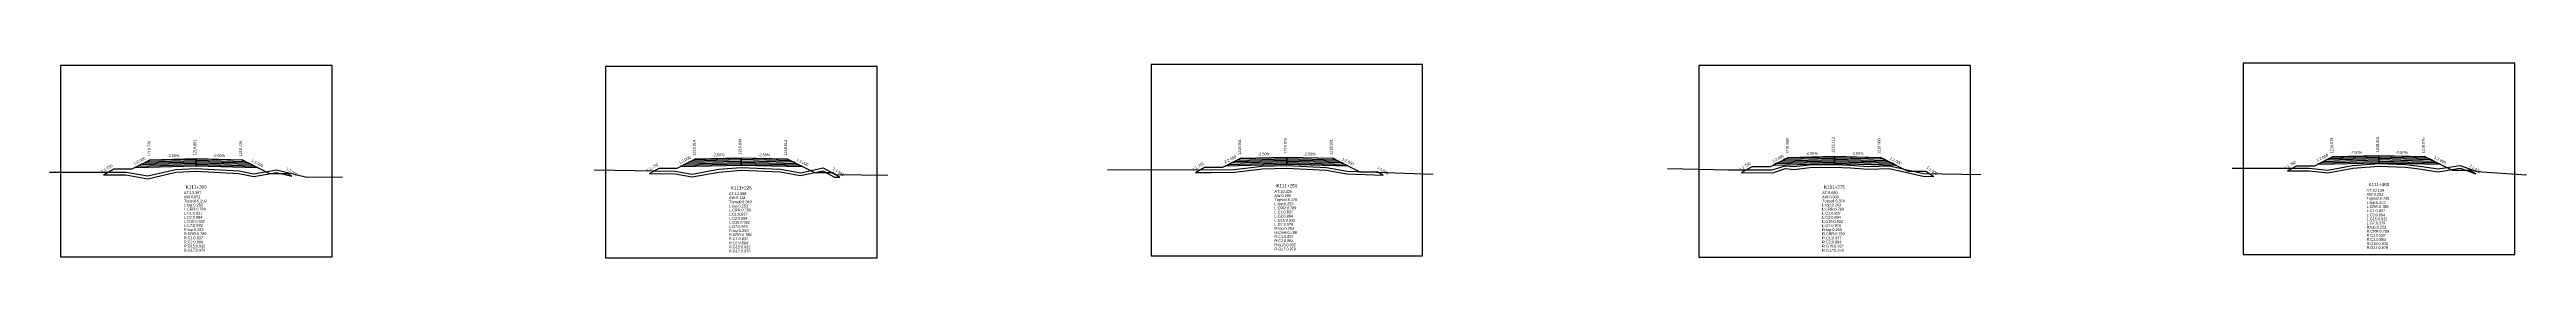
# Model space of a CAD drawing. Extents: x -7 to 78429, y 1189 to 1262.
# Drawn here: x 60613 to 60883.9, y 1208 to 1229.3 of the extents above; entities that cross this region are included whole.
import ezdxf
from ezdxf.enums import TextEntityAlignment as Align

# ---------------------------------------------------------------- set-up
doc = ezdxf.new("R2010")
doc.units = 0

msp = doc.modelspace()

# ---------------------------------------------------------------- linework, layer by layer
at = {"layer": 'A4_BORDER', "color": 7}
for points in [[(60614.213, 1208.064), (60643.913, 1208.064), (60643.913, 1229.064), (60614.213, 1229.064), (60614.213, 1208.064)], [(60673.816, 1207.959), (60703.516, 1207.959), (60703.516, 1228.959), (60673.816, 1228.959), (60673.816, 1207.959)], [(60733.463, 1208.192), (60763.163, 1208.192), (60763.163, 1229.192), (60733.463, 1229.192), (60733.463, 1208.192)], [(60793.353, 1208.055), (60823.053, 1208.055), (60823.053, 1229.055), (60793.353, 1229.055), (60793.353, 1208.055)], [(60852.877, 1208.332), (60882.577, 1208.332), (60882.577, 1229.332), (60852.877, 1229.332), (60852.877, 1208.332)]]:
    msp.add_lwpolyline(points, dxfattribs=at)
at = {"layer": 'CLEAR_GROUND', "color": 8}
for points in [[(60618.925, 1217.076), (60621.373, 1217.079), (60623.777, 1216.643), (60626.823, 1217.362), (60629.071, 1217.481), (60633.705, 1217.217), (60635.365, 1216.875), (60637.834, 1217.329), (60639.531, 1216.914)], [(60678.625, 1217.219), (60681.419, 1217.172), (60683.299, 1216.855), (60686.201, 1217.384), (60688.66, 1217.58), (60692.931, 1217.396), (60695.13, 1216.993), (60697.574, 1217.518), (60698.838, 1216.816), (60699.424, 1216.809)], [(60738.325, 1217.337), (60740.053, 1217.334), (60742.579, 1217.354), (60745.642, 1217.72), (60748.302, 1217.809), (60752.631, 1217.588), (60754.887, 1217.179), (60758.852, 1217.042)], [(60798.025, 1217.315), (60801.438, 1217.31), (60802.832, 1217.773), (60803.736, 1217.675), (60805.492, 1217.871), (60808.182, 1217.9), (60809.939, 1217.849), (60811.87, 1217.68), (60814.171, 1217.764), (60817.902, 1216.925), (60819.077, 1216.905)], [(60857.725, 1217.503), (60860.096, 1217.505), (60862.153, 1217.284), (60864.865, 1217.794), (60867.752, 1218.009), (60870.615, 1217.904), (60871.871, 1217.775), (60874.214, 1217.419), (60876.599, 1217.795), (60878.319, 1217.182)]]:
    msp.add_lwpolyline(points, dxfattribs=at)
at = {"layer": 'DESIGN_ROAD_TRIMMED', "color": 1}
for points in [[(60618.925, 1217.076), (60620.063, 1217.726), (60622.063, 1217.726), (60624.063, 1218.726), (60624.063, 1218.726), (60623.958, 1218.673), (60623.958, 1218.673), (60623.642, 1218.515), (60623.642, 1218.515), (60623.326, 1218.358), (60623.326, 1218.358), (60623.01, 1218.2), (60623.01, 1218.2), (60622.694, 1218.042), (60622.694, 1218.042), (60622.379, 1217.884), (60629.063, 1218.051), (60629.063, 1218.201), (60629.063, 1218.201), (60629.063, 1218.351), (60629.063, 1218.351), (60629.063, 1218.501), (60629.063, 1218.501), (60629.063, 1218.651), (60629.063, 1218.651), (60629.063, 1218.801), (60629.063, 1218.801), (60629.063, 1218.851), (60629.063, 1218.851), (60629.063, 1218.851), (60629.063, 1218.851), (60629.063, 1218.851), (60629.063, 1218.801), (60629.063, 1218.801), (60629.063, 1218.651), (60629.063, 1218.651), (60629.063, 1218.501), (60629.063, 1218.501), (60629.063, 1218.351), (60629.063, 1218.351), (60629.063, 1218.201), (60629.063, 1218.201), (60629.063, 1218.051), (60635.747, 1217.884), (60635.431, 1218.042), (60635.431, 1218.042), (60635.115, 1218.2), (60635.115, 1218.2), (60634.8, 1218.358), (60634.8, 1218.358), (60634.484, 1218.515), (60634.484, 1218.515), (60634.168, 1218.673), (60634.168, 1218.673), (60634.063, 1218.726), (60634.063, 1218.726), (60637.063, 1217.226), (60639.063, 1217.226), (60639.531, 1216.914)], [(60678.625, 1217.219), (60679.666, 1217.814), (60681.666, 1217.814), (60683.666, 1218.814), (60683.666, 1218.814), (60683.561, 1218.761), (60683.561, 1218.761), (60683.245, 1218.603), (60683.245, 1218.603), (60682.929, 1218.446), (60682.929, 1218.446), (60682.613, 1218.288), (60682.613, 1218.288), (60682.297, 1218.13), (60682.297, 1218.13), (60681.982, 1217.972), (60688.666, 1218.139), (60688.666, 1218.289), (60688.666, 1218.289), (60688.666, 1218.439), (60688.666, 1218.439), (60688.666, 1218.589), (60688.666, 1218.589), (60688.666, 1218.739), (60688.666, 1218.739), (60688.666, 1218.889), (60688.666, 1218.889), (60688.666, 1218.939), (60688.666, 1218.939), (60688.666, 1218.939), (60688.666, 1218.939), (60688.666, 1218.939), (60688.666, 1218.889), (60688.666, 1218.889), (60688.666, 1218.739), (60688.666, 1218.739), (60688.666, 1218.589), (60688.666, 1218.589), (60688.666, 1218.439), (60688.666, 1218.439), (60688.666, 1218.289), (60688.666, 1218.289), (60688.666, 1218.139), (60695.35, 1217.972), (60695.034, 1218.13), (60695.034, 1218.13), (60694.718, 1218.288), (60694.718, 1218.288), (60694.403, 1218.446), (60694.403, 1218.446), (60694.087, 1218.603), (60694.087, 1218.603), (60693.771, 1218.761), (60693.771, 1218.761), (60693.666, 1218.814), (60693.666, 1218.814), (60696.666, 1217.314), (60698.666, 1217.314), (60699.424, 1216.809)], [(60738.325, 1217.337), (60739.313, 1217.901), (60741.313, 1217.901), (60743.313, 1218.901), (60743.313, 1218.901), (60743.207, 1218.848), (60743.207, 1218.848), (60742.892, 1218.69), (60742.892, 1218.69), (60742.576, 1218.533), (60742.576, 1218.533), (60742.26, 1218.375), (60742.26, 1218.375), (60741.944, 1218.217), (60741.944, 1218.217), (60741.628, 1218.059), (60748.313, 1218.226), (60748.313, 1218.376), (60748.313, 1218.376), (60748.313, 1218.526), (60748.313, 1218.526), (60748.313, 1218.676), (60748.313, 1218.676), (60748.313, 1218.826), (60748.313, 1218.826), (60748.313, 1218.976), (60748.313, 1218.976), (60748.313, 1219.026), (60748.313, 1219.026), (60748.313, 1219.026), (60748.313, 1219.026), (60748.313, 1219.026), (60748.313, 1218.976), (60748.313, 1218.976), (60748.313, 1218.826), (60748.313, 1218.826), (60748.313, 1218.676), (60748.313, 1218.676), (60748.313, 1218.526), (60748.313, 1218.526), (60748.313, 1218.376), (60748.313, 1218.376), (60748.313, 1218.226), (60754.997, 1218.059), (60754.681, 1218.217), (60754.681, 1218.217), (60754.365, 1218.375), (60754.365, 1218.375), (60754.05, 1218.533), (60754.05, 1218.533), (60753.734, 1218.69), (60753.734, 1218.69), (60753.418, 1218.848), (60753.418, 1218.848), (60753.313, 1218.901), (60753.313, 1218.901), (60756.313, 1217.401), (60758.313, 1217.401), (60758.852, 1217.042)], [(60798.025, 1217.315), (60799.203, 1217.988), (60801.203, 1217.988), (60803.203, 1218.988), (60803.203, 1218.988), (60803.098, 1218.935), (60803.098, 1218.935), (60802.782, 1218.777), (60802.782, 1218.777), (60802.466, 1218.62), (60802.466, 1218.62), (60802.15, 1218.462), (60802.15, 1218.462), (60801.834, 1218.304), (60801.834, 1218.304), (60801.519, 1218.146), (60808.203, 1218.313), (60808.203, 1218.463), (60808.203, 1218.463), (60808.203, 1218.613), (60808.203, 1218.613), (60808.203, 1218.763), (60808.203, 1218.763), (60808.203, 1218.913), (60808.203, 1218.913), (60808.203, 1219.063), (60808.203, 1219.063), (60808.203, 1219.113), (60808.203, 1219.113), (60808.203, 1219.113), (60808.203, 1219.113), (60808.203, 1219.113), (60808.203, 1219.063), (60808.203, 1219.063), (60808.203, 1218.913), (60808.203, 1218.913), (60808.203, 1218.763), (60808.203, 1218.763), (60808.203, 1218.613), (60808.203, 1218.613), (60808.203, 1218.463), (60808.203, 1218.463), (60808.203, 1218.313), (60814.887, 1218.146), (60814.571, 1218.304), (60814.571, 1218.304), (60814.256, 1218.462), (60814.256, 1218.462), (60813.94, 1218.62), (60813.94, 1218.62), (60813.624, 1218.777), (60813.624, 1218.777), (60813.308, 1218.935), (60813.308, 1218.935), (60813.203, 1218.988), (60813.203, 1218.988), (60816.203, 1217.488), (60818.203, 1217.488), (60819.077, 1216.905)], [(60857.725, 1217.503), (60858.727, 1218.076), (60860.727, 1218.076), (60862.727, 1219.076), (60862.727, 1219.076), (60862.622, 1219.023), (60862.622, 1219.023), (60862.306, 1218.865), (60862.306, 1218.865), (60861.99, 1218.708), (60861.99, 1218.708), (60861.675, 1218.55), (60861.675, 1218.55), (60861.359, 1218.392), (60861.359, 1218.392), (60861.043, 1218.234), (60867.727, 1218.401), (60867.727, 1218.551), (60867.727, 1218.551), (60867.727, 1218.701), (60867.727, 1218.701), (60867.727, 1218.851), (60867.727, 1218.851), (60867.727, 1219.001), (60867.727, 1219.001), (60867.727, 1219.151), (60867.727, 1219.151), (60867.727, 1219.201), (60867.727, 1219.201), (60867.727, 1219.201), (60867.727, 1219.201), (60867.727, 1219.201), (60867.727, 1219.151), (60867.727, 1219.151), (60867.727, 1219.001), (60867.727, 1219.001), (60867.727, 1218.851), (60867.727, 1218.851), (60867.727, 1218.701), (60867.727, 1218.701), (60867.727, 1218.551), (60867.727, 1218.551), (60867.727, 1218.401), (60874.412, 1218.234), (60874.096, 1218.392), (60874.096, 1218.392), (60873.78, 1218.55), (60873.78, 1218.55), (60873.464, 1218.708), (60873.464, 1218.708), (60873.148, 1218.865), (60873.148, 1218.865), (60872.833, 1219.023), (60872.833, 1219.023), (60872.727, 1219.076), (60872.727, 1219.076), (60875.727, 1217.576), (60877.727, 1217.576), (60878.319, 1217.182)]]:
    msp.add_lwpolyline(points, dxfattribs=at)
at = {"layer": 'FINISHED_ROAD', "color": 2}
for points in [[(60620.063, 1217.726), (60622.063, 1217.726), (60624.063, 1218.726), (60624.063, 1218.726), (60629.063, 1218.851), (60634.063, 1218.726), (60634.063, 1218.726), (60637.063, 1217.226), (60639.063, 1217.226)], [(60679.666, 1217.814), (60681.666, 1217.814), (60683.666, 1218.814), (60683.666, 1218.814), (60688.666, 1218.939), (60693.666, 1218.814), (60693.666, 1218.814), (60696.666, 1217.314), (60698.666, 1217.314)], [(60739.313, 1217.901), (60741.313, 1217.901), (60743.313, 1218.901), (60743.313, 1218.901), (60748.313, 1219.026), (60753.313, 1218.901), (60753.313, 1218.901), (60756.313, 1217.401), (60758.313, 1217.401)], [(60799.203, 1217.988), (60801.203, 1217.988), (60803.203, 1218.988), (60803.203, 1218.988), (60808.203, 1219.113), (60813.203, 1218.988), (60813.203, 1218.988), (60816.203, 1217.488), (60818.203, 1217.488)], [(60858.727, 1218.076), (60860.727, 1218.076), (60862.727, 1219.076), (60862.727, 1219.076), (60867.727, 1219.201), (60872.727, 1219.076), (60872.727, 1219.076), (60875.727, 1217.576), (60877.727, 1217.576)]]:
    msp.add_lwpolyline(points, dxfattribs=at)
at = {"layer": 'LAYER_0', "color": 4}
for points in [[(60624.063, 1218.726), (60623.958, 1218.673), (60629.063, 1218.801), (60629.063, 1218.851)], [(60683.666, 1218.814), (60683.561, 1218.761), (60688.666, 1218.889), (60688.666, 1218.939)], [(60743.313, 1218.901), (60743.207, 1218.848), (60748.313, 1218.976), (60748.313, 1219.026)], [(60803.203, 1218.988), (60803.098, 1218.935), (60808.203, 1219.063), (60808.203, 1219.113)], [(60862.727, 1219.076), (60862.622, 1219.023), (60867.727, 1219.151), (60867.727, 1219.201)]]:
    msp.add_lwpolyline(points, dxfattribs=at)
at = {"layer": 'LAYER_1', "color": 4}
for points in [[(60623.958, 1218.673), (60623.642, 1218.515), (60629.063, 1218.651), (60629.063, 1218.801)], [(60683.561, 1218.761), (60683.245, 1218.603), (60688.666, 1218.739), (60688.666, 1218.889)], [(60743.207, 1218.848), (60742.892, 1218.69), (60748.313, 1218.826), (60748.313, 1218.976)], [(60803.098, 1218.935), (60802.782, 1218.777), (60808.203, 1218.913), (60808.203, 1219.063)], [(60862.622, 1219.023), (60862.306, 1218.865), (60867.727, 1219.001), (60867.727, 1219.151)]]:
    msp.add_lwpolyline(points, dxfattribs=at)
at = {"layer": 'LAYER_10', "color": 6}
for points in [[(60635.115, 1218.2), (60635.431, 1218.042), (60629.063, 1218.201), (60629.063, 1218.351)], [(60694.718, 1218.288), (60695.034, 1218.13), (60688.666, 1218.289), (60688.666, 1218.439)], [(60754.365, 1218.375), (60754.681, 1218.217), (60748.313, 1218.376), (60748.313, 1218.526)], [(60814.256, 1218.462), (60814.571, 1218.304), (60808.203, 1218.463), (60808.203, 1218.613)], [(60873.78, 1218.55), (60874.096, 1218.392), (60867.727, 1218.551), (60867.727, 1218.701)]]:
    msp.add_lwpolyline(points, dxfattribs=at)
at = {"layer": 'LAYER_11', "color": 6}
for points in [[(60635.431, 1218.042), (60635.747, 1217.884), (60629.063, 1218.051), (60629.063, 1218.201)], [(60695.034, 1218.13), (60695.35, 1217.972), (60688.666, 1218.139), (60688.666, 1218.289)], [(60754.681, 1218.217), (60754.997, 1218.059), (60748.313, 1218.226), (60748.313, 1218.376)], [(60814.571, 1218.304), (60814.887, 1218.146), (60808.203, 1218.313), (60808.203, 1218.463)], [(60874.096, 1218.392), (60874.412, 1218.234), (60867.727, 1218.401), (60867.727, 1218.551)]]:
    msp.add_lwpolyline(points, dxfattribs=at)
at = {"layer": 'LAYER_2', "color": 4}
for points in [[(60742.892, 1218.69), (60742.576, 1218.533), (60748.313, 1218.676), (60748.313, 1218.826)], [(60802.782, 1218.777), (60802.466, 1218.62), (60808.203, 1218.763), (60808.203, 1218.913)], [(60862.306, 1218.865), (60861.99, 1218.708), (60867.727, 1218.851), (60867.727, 1219.001)], [(60623.642, 1218.515), (60623.326, 1218.358), (60629.063, 1218.501), (60629.063, 1218.651)], [(60683.245, 1218.603), (60682.929, 1218.446), (60688.666, 1218.589), (60688.666, 1218.739)]]:
    msp.add_lwpolyline(points, dxfattribs=at)
at = {"layer": 'LAYER_3', "color": 4}
for points in [[(60802.466, 1218.62), (60802.15, 1218.462), (60808.203, 1218.613), (60808.203, 1218.763)], [(60861.99, 1218.708), (60861.675, 1218.55), (60867.727, 1218.701), (60867.727, 1218.851)], [(60623.326, 1218.358), (60623.01, 1218.2), (60629.063, 1218.351), (60629.063, 1218.501)], [(60682.929, 1218.446), (60682.613, 1218.288), (60688.666, 1218.439), (60688.666, 1218.589)], [(60742.576, 1218.533), (60742.26, 1218.375), (60748.313, 1218.526), (60748.313, 1218.676)]]:
    msp.add_lwpolyline(points, dxfattribs=at)
at = {"layer": 'LAYER_4', "color": 4}
for points in [[(60623.01, 1218.2), (60622.694, 1218.042), (60629.063, 1218.201), (60629.063, 1218.351)], [(60682.613, 1218.288), (60682.297, 1218.13), (60688.666, 1218.289), (60688.666, 1218.439)], [(60742.26, 1218.375), (60741.944, 1218.217), (60748.313, 1218.376), (60748.313, 1218.526)], [(60802.15, 1218.462), (60801.834, 1218.304), (60808.203, 1218.463), (60808.203, 1218.613)], [(60861.675, 1218.55), (60861.359, 1218.392), (60867.727, 1218.551), (60867.727, 1218.701)]]:
    msp.add_lwpolyline(points, dxfattribs=at)
at = {"layer": 'LAYER_5', "color": 4}
for points in [[(60622.694, 1218.042), (60622.379, 1217.884), (60629.063, 1218.051), (60629.063, 1218.201)], [(60682.297, 1218.13), (60681.982, 1217.972), (60688.666, 1218.139), (60688.666, 1218.289)], [(60741.944, 1218.217), (60741.628, 1218.059), (60748.313, 1218.226), (60748.313, 1218.376)], [(60801.834, 1218.304), (60801.519, 1218.146), (60808.203, 1218.313), (60808.203, 1218.463)], [(60861.359, 1218.392), (60861.043, 1218.234), (60867.727, 1218.401), (60867.727, 1218.551)]]:
    msp.add_lwpolyline(points, dxfattribs=at)
at = {"layer": 'LAYER_6', "color": 6}
for points in [[(60634.063, 1218.726), (60634.168, 1218.673), (60629.063, 1218.801), (60629.063, 1218.851)], [(60693.666, 1218.814), (60693.771, 1218.761), (60688.666, 1218.889), (60688.666, 1218.939)], [(60753.313, 1218.901), (60753.418, 1218.848), (60748.313, 1218.976), (60748.313, 1219.026)], [(60813.203, 1218.988), (60813.308, 1218.935), (60808.203, 1219.063), (60808.203, 1219.113)], [(60872.727, 1219.076), (60872.833, 1219.023), (60867.727, 1219.151), (60867.727, 1219.201)]]:
    msp.add_lwpolyline(points, dxfattribs=at)
at = {"layer": 'LAYER_7', "color": 6}
for points in [[(60634.168, 1218.673), (60634.484, 1218.515), (60629.063, 1218.651), (60629.063, 1218.801)], [(60693.771, 1218.761), (60694.087, 1218.603), (60688.666, 1218.739), (60688.666, 1218.889)], [(60753.418, 1218.848), (60753.734, 1218.69), (60748.313, 1218.826), (60748.313, 1218.976)], [(60813.308, 1218.935), (60813.624, 1218.777), (60808.203, 1218.913), (60808.203, 1219.063)], [(60872.833, 1219.023), (60873.148, 1218.865), (60867.727, 1219.001), (60867.727, 1219.151)]]:
    msp.add_lwpolyline(points, dxfattribs=at)
at = {"layer": 'LAYER_8', "color": 6}
for points in [[(60753.734, 1218.69), (60754.05, 1218.533), (60748.313, 1218.676), (60748.313, 1218.826)], [(60813.624, 1218.777), (60813.94, 1218.62), (60808.203, 1218.763), (60808.203, 1218.913)], [(60873.148, 1218.865), (60873.464, 1218.708), (60867.727, 1218.851), (60867.727, 1219.001)], [(60634.484, 1218.515), (60634.8, 1218.358), (60629.063, 1218.501), (60629.063, 1218.651)], [(60694.087, 1218.603), (60694.403, 1218.446), (60688.666, 1218.589), (60688.666, 1218.739)]]:
    msp.add_lwpolyline(points, dxfattribs=at)
at = {"layer": 'LAYER_9', "color": 6}
for points in [[(60813.94, 1218.62), (60814.256, 1218.462), (60808.203, 1218.613), (60808.203, 1218.763)], [(60873.464, 1218.708), (60873.78, 1218.55), (60867.727, 1218.701), (60867.727, 1218.851)], [(60634.8, 1218.358), (60635.115, 1218.2), (60629.063, 1218.351), (60629.063, 1218.501)], [(60694.403, 1218.446), (60694.718, 1218.288), (60688.666, 1218.439), (60688.666, 1218.589)], [(60754.05, 1218.533), (60754.365, 1218.375), (60748.313, 1218.526), (60748.313, 1218.676)]]:
    msp.add_lwpolyline(points, dxfattribs=at)
at = {"layer": 'NATURAL_GROUND', "color": 3}
for points in [[(60613.025, 1217.368), (60621.4, 1217.379), (60623.769, 1216.95), (60626.78, 1217.66), (60629.072, 1217.781), (60633.744, 1217.515), (60635.368, 1217.181), (60637.843, 1217.636), (60641.147, 1216.827), (60645.061, 1216.837)], [(60672.576, 1217.623), (60681.447, 1217.471), (60683.297, 1217.159), (60686.162, 1217.682), (60688.655, 1217.881), (60692.965, 1217.695), (60695.126, 1217.299), (60697.621, 1217.835), (60698.918, 1217.115), (60704.672, 1217.037)], [(60728.707, 1217.653), (60740.052, 1217.634), (60742.56, 1217.654), (60745.619, 1218.019), (60748.305, 1218.109), (60752.666, 1217.886), (60754.919, 1217.478), (60764.318, 1217.153)], [(60789.955, 1217.772), (60796.594, 1217.617), (60801.39, 1217.61), (60802.799, 1218.078), (60803.736, 1217.977), (60805.474, 1218.171), (60808.185, 1218.2), (60809.957, 1218.149), (60811.878, 1217.981), (60814.199, 1218.065), (60817.938, 1217.225), (60824.199, 1217.118)], [(60851.69, 1217.799), (60860.112, 1217.805), (60862.141, 1217.587), (60864.826, 1218.092), (60867.746, 1218.309), (60870.636, 1218.204), (60871.909, 1218.072), (60874.213, 1217.723), (60876.627, 1218.103), (60878.442, 1217.456), (60883.861, 1217.066)]]:
    msp.add_lwpolyline(points, dxfattribs=at)
at = {"layer": 'STRUCTURE_LEFT', "color": 4}
for points in [[(60624.063, 1218.726), (60623.958, 1218.673), (60623.958, 1218.673), (60623.642, 1218.515), (60623.642, 1218.515), (60623.326, 1218.358), (60623.326, 1218.358), (60623.01, 1218.2), (60623.01, 1218.2), (60622.694, 1218.042), (60622.694, 1218.042), (60622.379, 1217.884), (60629.063, 1218.051), (60629.063, 1218.201), (60629.063, 1218.201), (60629.063, 1218.351), (60629.063, 1218.351), (60629.063, 1218.501), (60629.063, 1218.501), (60629.063, 1218.651), (60629.063, 1218.651), (60629.063, 1218.801), (60629.063, 1218.801), (60629.063, 1218.851), (60629.063, 1218.851)], [(60683.666, 1218.814), (60683.561, 1218.761), (60683.561, 1218.761), (60683.245, 1218.603), (60683.245, 1218.603), (60682.929, 1218.446), (60682.929, 1218.446), (60682.613, 1218.288), (60682.613, 1218.288), (60682.297, 1218.13), (60682.297, 1218.13), (60681.982, 1217.972), (60688.666, 1218.139), (60688.666, 1218.289), (60688.666, 1218.289), (60688.666, 1218.439), (60688.666, 1218.439), (60688.666, 1218.589), (60688.666, 1218.589), (60688.666, 1218.739), (60688.666, 1218.739), (60688.666, 1218.889), (60688.666, 1218.889), (60688.666, 1218.939), (60688.666, 1218.939)], [(60743.313, 1218.901), (60743.207, 1218.848), (60743.207, 1218.848), (60742.892, 1218.69), (60742.892, 1218.69), (60742.576, 1218.533), (60742.576, 1218.533), (60742.26, 1218.375), (60742.26, 1218.375), (60741.944, 1218.217), (60741.944, 1218.217), (60741.628, 1218.059), (60748.313, 1218.226), (60748.313, 1218.376), (60748.313, 1218.376), (60748.313, 1218.526), (60748.313, 1218.526), (60748.313, 1218.676), (60748.313, 1218.676), (60748.313, 1218.826), (60748.313, 1218.826), (60748.313, 1218.976), (60748.313, 1218.976), (60748.313, 1219.026), (60748.313, 1219.026)], [(60803.203, 1218.988), (60803.098, 1218.935), (60803.098, 1218.935), (60802.782, 1218.777), (60802.782, 1218.777), (60802.466, 1218.62), (60802.466, 1218.62), (60802.15, 1218.462), (60802.15, 1218.462), (60801.834, 1218.304), (60801.834, 1218.304), (60801.519, 1218.146), (60808.203, 1218.313), (60808.203, 1218.463), (60808.203, 1218.463), (60808.203, 1218.613), (60808.203, 1218.613), (60808.203, 1218.763), (60808.203, 1218.763), (60808.203, 1218.913), (60808.203, 1218.913), (60808.203, 1219.063), (60808.203, 1219.063), (60808.203, 1219.113), (60808.203, 1219.113)], [(60862.727, 1219.076), (60862.622, 1219.023), (60862.622, 1219.023), (60862.306, 1218.865), (60862.306, 1218.865), (60861.99, 1218.708), (60861.99, 1218.708), (60861.675, 1218.55), (60861.675, 1218.55), (60861.359, 1218.392), (60861.359, 1218.392), (60861.043, 1218.234), (60867.727, 1218.401), (60867.727, 1218.551), (60867.727, 1218.551), (60867.727, 1218.701), (60867.727, 1218.701), (60867.727, 1218.851), (60867.727, 1218.851), (60867.727, 1219.001), (60867.727, 1219.001), (60867.727, 1219.151), (60867.727, 1219.151), (60867.727, 1219.201), (60867.727, 1219.201)]]:
    msp.add_lwpolyline(points, dxfattribs=at)
at = {"layer": 'STRUCTURE_RIGHT', "color": 6}
for points in [[(60629.063, 1218.851), (60629.063, 1218.851), (60629.063, 1218.801), (60629.063, 1218.801), (60629.063, 1218.651), (60629.063, 1218.651), (60629.063, 1218.501), (60629.063, 1218.501), (60629.063, 1218.351), (60629.063, 1218.351), (60629.063, 1218.201), (60629.063, 1218.201), (60629.063, 1218.051), (60635.747, 1217.884), (60635.431, 1218.042), (60635.431, 1218.042), (60635.115, 1218.2), (60635.115, 1218.2), (60634.8, 1218.358), (60634.8, 1218.358), (60634.484, 1218.515), (60634.484, 1218.515), (60634.168, 1218.673), (60634.168, 1218.673), (60634.063, 1218.726)], [(60688.666, 1218.939), (60688.666, 1218.939), (60688.666, 1218.889), (60688.666, 1218.889), (60688.666, 1218.739), (60688.666, 1218.739), (60688.666, 1218.589), (60688.666, 1218.589), (60688.666, 1218.439), (60688.666, 1218.439), (60688.666, 1218.289), (60688.666, 1218.289), (60688.666, 1218.139), (60695.35, 1217.972), (60695.034, 1218.13), (60695.034, 1218.13), (60694.718, 1218.288), (60694.718, 1218.288), (60694.403, 1218.446), (60694.403, 1218.446), (60694.087, 1218.603), (60694.087, 1218.603), (60693.771, 1218.761), (60693.771, 1218.761), (60693.666, 1218.814)], [(60748.313, 1219.026), (60748.313, 1219.026), (60748.313, 1218.976), (60748.313, 1218.976), (60748.313, 1218.826), (60748.313, 1218.826), (60748.313, 1218.676), (60748.313, 1218.676), (60748.313, 1218.526), (60748.313, 1218.526), (60748.313, 1218.376), (60748.313, 1218.376), (60748.313, 1218.226), (60754.997, 1218.059), (60754.681, 1218.217), (60754.681, 1218.217), (60754.365, 1218.375), (60754.365, 1218.375), (60754.05, 1218.533), (60754.05, 1218.533), (60753.734, 1218.69), (60753.734, 1218.69), (60753.418, 1218.848), (60753.418, 1218.848), (60753.313, 1218.901)], [(60808.203, 1219.113), (60808.203, 1219.113), (60808.203, 1219.063), (60808.203, 1219.063), (60808.203, 1218.913), (60808.203, 1218.913), (60808.203, 1218.763), (60808.203, 1218.763), (60808.203, 1218.613), (60808.203, 1218.613), (60808.203, 1218.463), (60808.203, 1218.463), (60808.203, 1218.313), (60814.887, 1218.146), (60814.571, 1218.304), (60814.571, 1218.304), (60814.256, 1218.462), (60814.256, 1218.462), (60813.94, 1218.62), (60813.94, 1218.62), (60813.624, 1218.777), (60813.624, 1218.777), (60813.308, 1218.935), (60813.308, 1218.935), (60813.203, 1218.988)], [(60867.727, 1219.201), (60867.727, 1219.201), (60867.727, 1219.151), (60867.727, 1219.151), (60867.727, 1219.001), (60867.727, 1219.001), (60867.727, 1218.851), (60867.727, 1218.851), (60867.727, 1218.701), (60867.727, 1218.701), (60867.727, 1218.551), (60867.727, 1218.551), (60867.727, 1218.401), (60874.412, 1218.234), (60874.096, 1218.392), (60874.096, 1218.392), (60873.78, 1218.55), (60873.78, 1218.55), (60873.464, 1218.708), (60873.464, 1218.708), (60873.148, 1218.865), (60873.148, 1218.865), (60872.833, 1219.023), (60872.833, 1219.023), (60872.727, 1219.076)]]:
    msp.add_lwpolyline(points, dxfattribs=at)

# ---------------------------------------------------------------- texts
at = {"layer": 'INFO_TEXT'}
for s, p in [('AT:13.397', (60627.713, 1214.964)), ('AW:0.051', (60627.713, 1214.514)), ('Topsoil:6.259', (60627.713, 1214.064)), ('L:top:0.253', (60627.713, 1213.614)), ('L:CRR:0.789', (60627.713, 1213.164)), ('AT:12.868', (60687.316, 1214.859)), ('AW:0.134', (60687.316, 1214.409)), ('Topsoil:6.349', (60687.316, 1213.959)), ('L:top:0.253', (60687.316, 1213.509)), ('L:CRR:0.789', (60687.316, 1213.059)), ('AT:10.426', (60746.963, 1215.092)), ('AW:0.000', (60746.963, 1214.642)), ('Topsoil:6.178', (60746.963, 1214.192)), ('L:top:0.253', (60746.963, 1213.742)), ('L:CRR:0.789', (60746.963, 1213.292)), ('AT:9.660', (60806.853, 1214.955)), ('AW:0.000', (60806.853, 1214.505)), ('Topsoil:6.374', (60806.853, 1214.055)), ('L:top:0.253', (60806.853, 1213.605)), ('L:CRR:0.789', (60806.853, 1213.155)), ('AT:10.139', (60866.377, 1215.232)), ('AW:0.203', (60866.377, 1214.782)), ('Topsoil:6.249', (60866.377, 1214.332)), ('L:top:0.253', (60866.377, 1213.882)), ('L:CRR:0.789', (60866.377, 1213.432)), ('L:C1:0.837', (60627.713, 1212.714)), ('L:C2:0.884', (60627.713, 1212.264)), ('L:G15:0.932', (60627.713, 1211.814)), ('L:G7:0.979', (60627.713, 1211.364)), ('R:top:0.253', (60627.713, 1210.914)), ('R:CRR:0.789', (60627.713, 1210.464)), ('L:C1:0.837', (60687.316, 1212.609)), ('L:C2:0.884', (60687.316, 1212.159)), ('L:G15:0.932', (60687.316, 1211.709)), ('L:G7:0.979', (60687.316, 1211.259)), ('R:top:0.253', (60687.316, 1210.809)), ('R:CRR:0.789', (60687.316, 1210.359)), ('L:C1:0.837', (60746.963, 1212.842)), ('L:C2:0.884', (60746.963, 1212.392)), ('L:G15:0.932', (60746.963, 1211.942)), ('L:G7:0.979', (60746.963, 1211.492)), ('R:top:0.253', (60746.963, 1211.042)), ('R:CRR:0.789', (60746.963, 1210.592)), ('L:C1:0.837', (60806.853, 1212.705)), ('L:C2:0.884', (60806.853, 1212.255)), ('L:G15:0.932', (60806.853, 1211.805)), ('L:G7:0.979', (60806.853, 1211.355)), ('R:top:0.253', (60806.853, 1210.905)), ('R:CRR:0.789', (60806.853, 1210.455)), ('L:C1:0.837', (60866.377, 1212.982)), ('L:C2:0.884', (60866.377, 1212.532)), ('L:G15:0.932', (60866.377, 1212.082)), ('L:G7:0.979', (60866.377, 1211.632)), ('R:top:0.253', (60866.377, 1211.182)), ('R:CRR:0.789', (60866.377, 1210.732)), ('R:C1:0.837', (60627.713, 1210.014)), ('R:C2:0.884', (60627.713, 1209.564)), ('R:G15:0.932', (60627.713, 1209.114)), ('R:G17:0.979', (60627.713, 1208.664)), ('R:C1:0.837', (60687.316, 1209.909)), ('R:C2:0.884', (60687.316, 1209.459)), ('R:G15:0.932', (60687.316, 1209.009)), ('R:G17:0.979', (60687.316, 1208.559)), ('R:C1:0.837', (60746.963, 1210.142)), ('R:C2:0.884', (60746.963, 1209.692)), ('R:G15:0.932', (60746.963, 1209.242)), ('R:G17:0.979', (60746.963, 1208.792)), ('R:C1:0.837', (60806.853, 1210.005)), ('R:C2:0.884', (60806.853, 1209.555)), ('R:G15:0.932', (60806.853, 1209.105)), ('R:G17:0.979', (60806.853, 1208.655)), ('R:C1:0.837', (60866.377, 1210.282)), ('R:C2:0.884', (60866.377, 1209.832)), ('R:G15:0.932', (60866.377, 1209.382)), ('R:G17:0.979', (60866.377, 1208.932))]:
    msp.add_text(s, height=0.3, dxfattribs=at).set_placement(p)
at = {"layer": 'LEFT_TEXT_H'}
for s, p in [('1218.726', (60624.063, 1219.086)), ('1218.814', (60683.666, 1219.174)), ('1218.901', (60743.313, 1219.261)), ('1218.988', (60803.203, 1219.348)), ('1219.076', (60862.727, 1219.436))]:
    msp.add_text(s, height=0.3, rotation=90, dxfattribs=at).set_placement(p)
at = {"layer": 'POINT_TEXT_H'}
for s, p in [('1218.851', (60629.063, 1219.211)), ('1218.939', (60688.666, 1219.299)), ('1219.026', (60748.313, 1219.386)), ('1219.113', (60808.203, 1219.473)), ('1219.201', (60867.727, 1219.561))]:
    msp.add_text(s, height=0.3, rotation=90, dxfattribs=at).set_placement(p)
at = {"layer": 'RIGHT_TEXT_H'}
for s, p in [('1218.726', (60634.063, 1219.086)), ('1218.814', (60693.666, 1219.174)), ('1218.901', (60753.313, 1219.261)), ('1218.988', (60813.203, 1219.348)), ('1219.076', (60872.727, 1219.436))]:
    msp.add_text(s, height=0.3, rotation=90, dxfattribs=at).set_placement(p)
at = {"layer": 'SLOPE_left'}
for s, rotation, p in [('1:2.000', 26.565, (60622.982, 1218.387)), ('1:2.000', 26.565, (60682.585, 1218.475)), ('1:2.000', 26.565, (60742.232, 1218.562)), ('1:2.000', 26.565, (60802.122, 1218.649)), ('1:2.000', 26.565, (60861.647, 1218.737)), ('1:1.750', 29.745, (60619.405, 1217.557)), ('1:1.750', 29.745, (60679.056, 1217.673)), ('1:1.750', 29.745, (60738.73, 1217.775)), ('1:1.750', 29.745, (60798.525, 1217.808)), ('1:1.750', 29.745, (60858.137, 1217.946))]:
    msp.add_text(s, height=0.3, rotation=rotation, dxfattribs=at).set_placement(p, align=Align.BOTTOM_CENTER)
at = {"layer": 'SLOPE_right'}
for s, rotation, p in [('1:2.000', -26.565, (60695.246, 1218.225)), ('1:2.000', -26.565, (60754.893, 1218.312)), ('1:2.000', -26.565, (60814.783, 1218.399)), ('1:2.000', -26.565, (60874.308, 1218.487)), ('1:2.000', -26.565, (60635.643, 1218.137)), ('1:1.500', -33.69, (60639.397, 1217.22)), ('1:1.500', -33.69, (60699.145, 1217.211)), ('1:1.500', -33.69, (60758.682, 1217.371)), ('1:1.500', -33.69, (60818.74, 1217.346)), ('1:1.500', -33.69, (60878.123, 1217.529))]:
    msp.add_text(s, height=0.3, rotation=rotation, dxfattribs=at).set_placement(p, align=Align.BOTTOM_CENTER)
at = {"layer": 'SLOPE_TEXT'}
for p in [(60626.563, 1219.029), (60631.563, 1219.029), (60686.166, 1219.117), (60691.166, 1219.117), (60745.813, 1219.204), (60750.813, 1219.204), (60805.703, 1219.291), (60810.703, 1219.291), (60865.227, 1219.379), (60870.227, 1219.379)]:
    msp.add_text('-2.50%', height=0.3, dxfattribs=at).set_placement(p, align=Align.CENTER)
at = {"layer": 'STATION_TITLE'}
for s, p in [('K111+250', (60748.313, 1215.692)), ('K111+300', (60867.727, 1215.832)), ('K111+200', (60629.063, 1215.564)), ('K111+225', (60688.666, 1215.459)), ('K111+275', (60808.203, 1215.555))]:
    msp.add_text(s, height=0.36, dxfattribs=at).set_placement(p, align=Align.CENTER)

doc.saveas('drawing.dxf')
